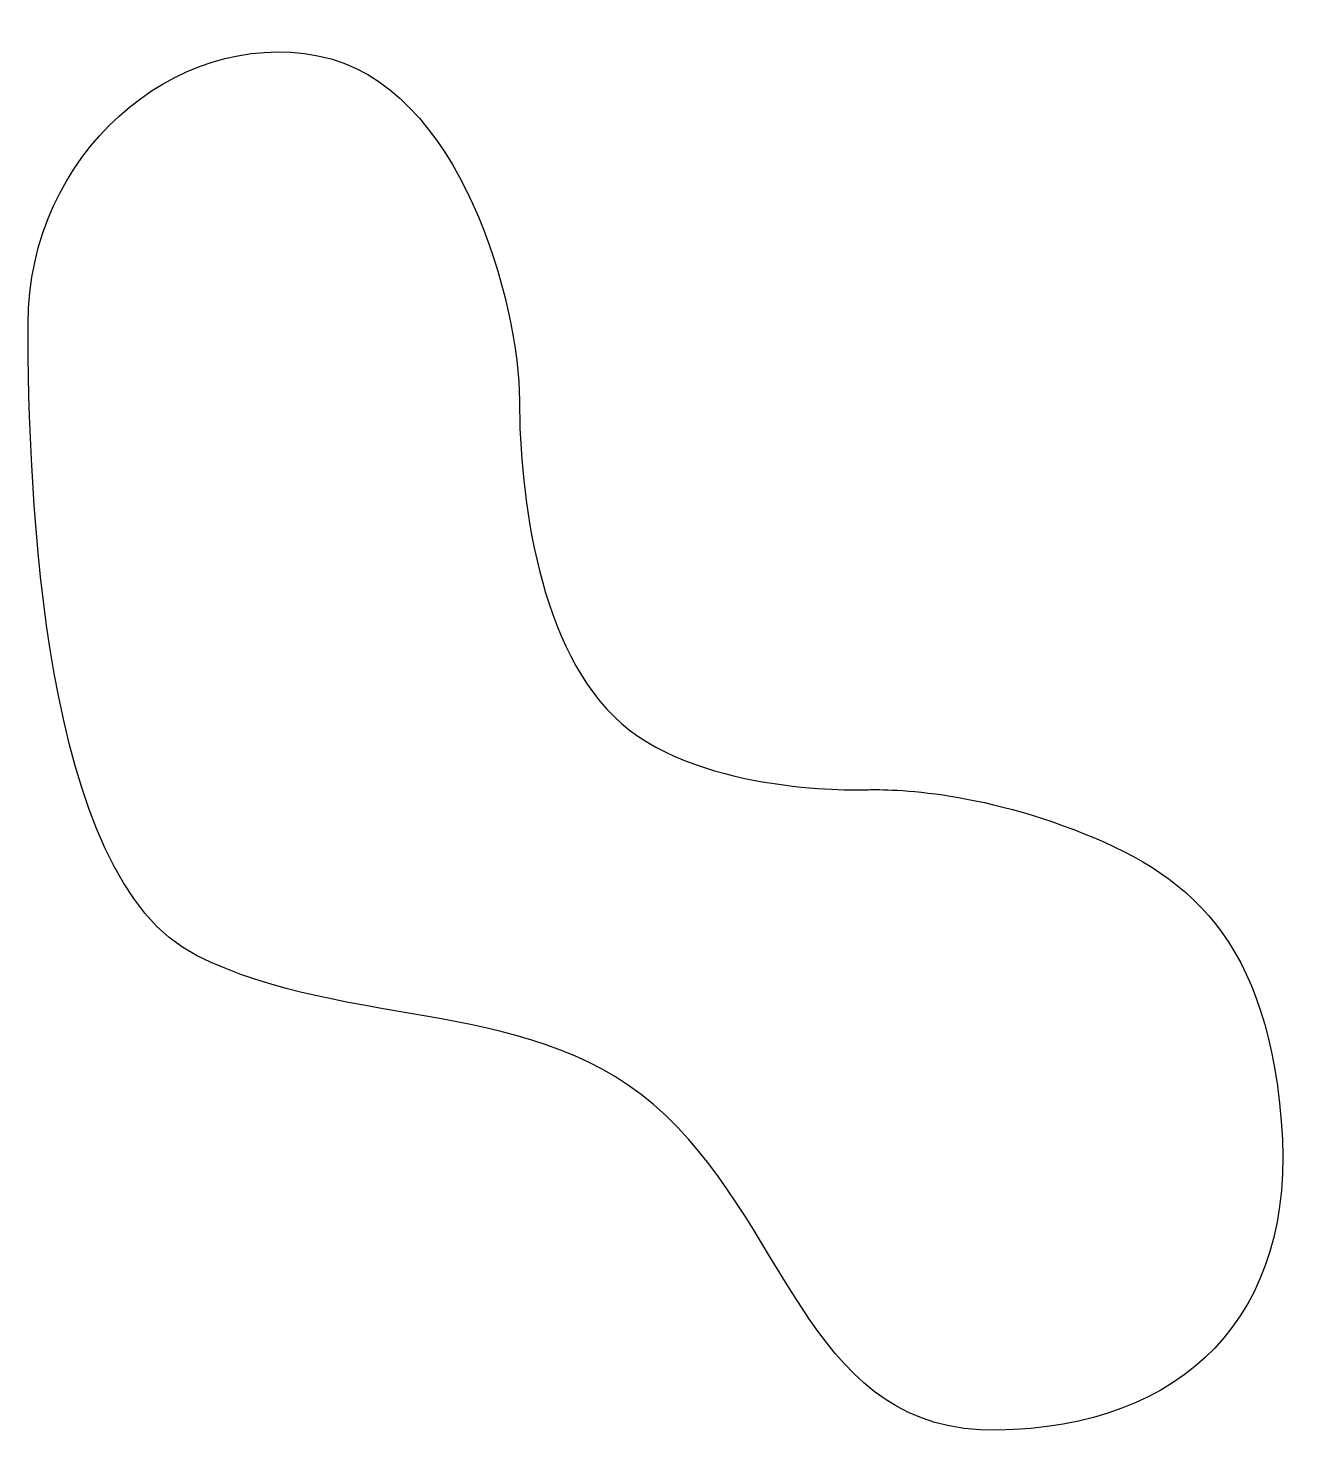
# Model space of a CAD drawing. Extents: x 95.5 to 115.8, y 137 to 159.4.
import ezdxf

# ---------------------------------------------------------------- set-up
doc = ezdxf.new("R2010")
doc.units = 0
doc.layers.add('LAYER_1', color=160, linetype='Continuous')

msp = doc.modelspace()

# ---------------------------------------------------------------- linework, layer by layer
at = {"layer": 'LAYER_1', "color": 7}
msp.add_open_spline([(108.835, 147.26), (108.835, 147.26), (106.278, 147.172), (104.955, 148.319), (103.632, 149.465), (103.323, 151.979), (103.323, 153.478), (103.323, 154.977), (102.397, 158.549), (100.104, 158.99), (97.811, 159.431), (95.474, 157.403), (95.474, 154.713), (95.474, 152.023), (95.694, 145.849), (98.164, 144.614), (100.633, 143.38), (103.632, 143.997), (105.66, 142.057), (107.689, 140.117), (107.998, 136.986), (110.952, 137.03), (113.907, 137.074), (115.759, 138.838), (115.494, 141.969), (115.229, 145.099), (113.818, 146.026), (112.01, 146.687), (110.202, 147.348), (108.835, 147.26), (108.835, 147.26)], degree=3, knots=[0, 0, 0, 0, 1, 1, 1, 2, 2, 2, 3, 3, 3, 4, 4, 4, 5, 5, 5, 6, 6, 6, 7, 7, 7, 8, 8, 8, 9, 9, 9, 10, 10, 10, 10], dxfattribs=at)

doc.saveas('drawing.dxf')
